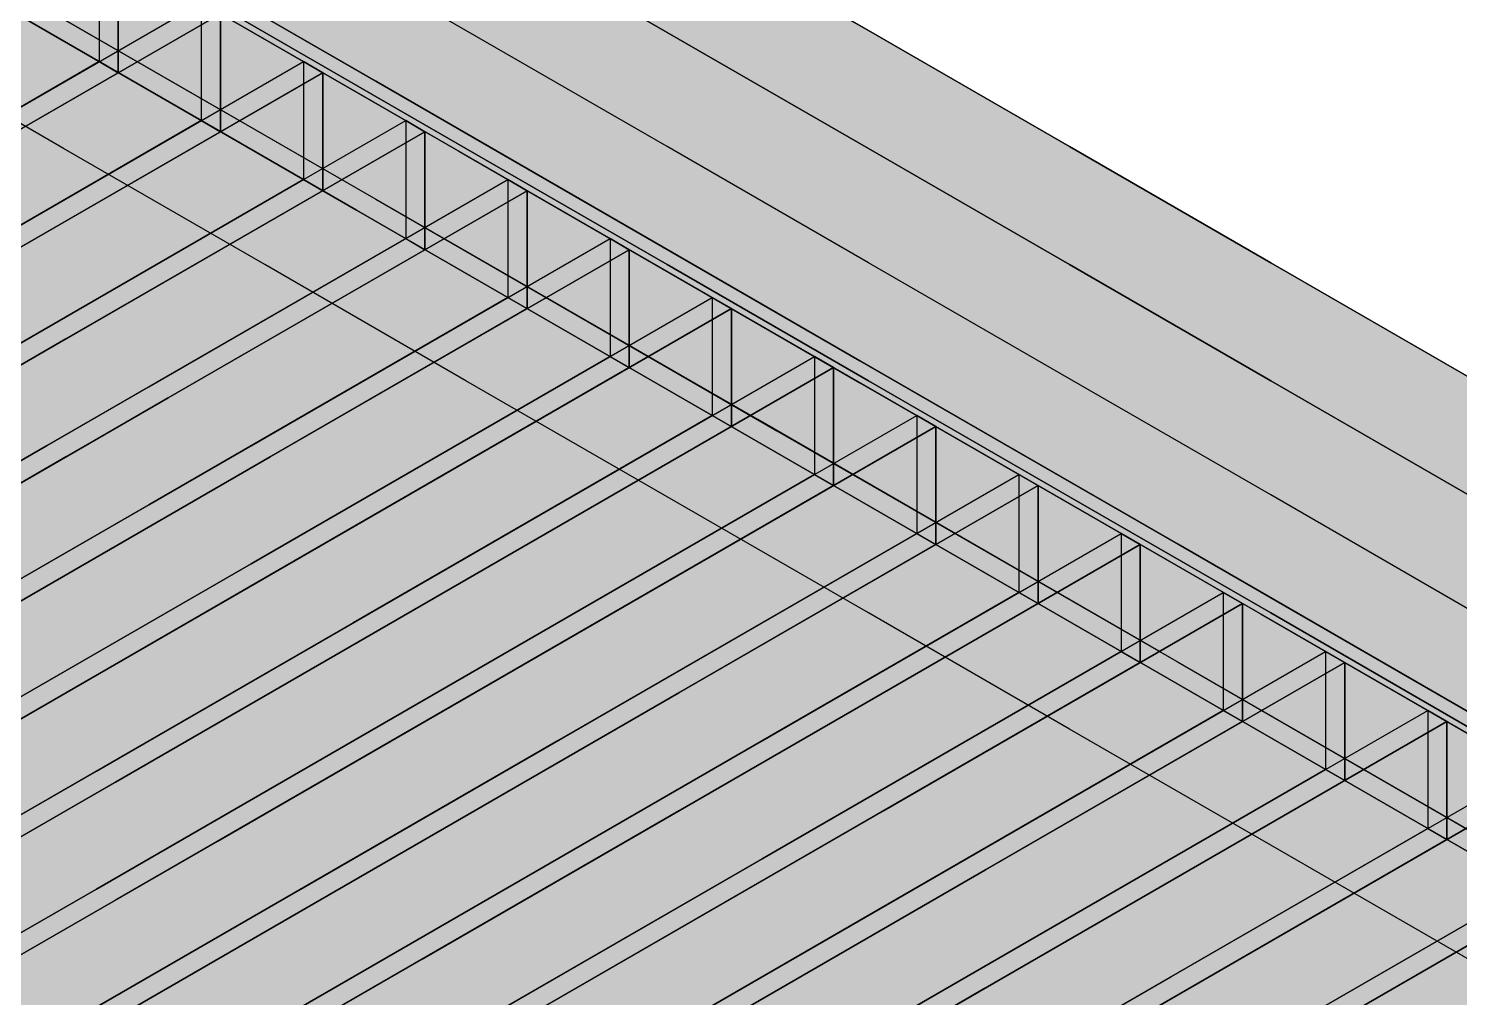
# Model space of a CAD drawing. Header units: metres. Extents: x 0 to 28.4, y 0 to 5.9.
# Drawn here: x 24.3358 to 24.6437, y 5.3868 to 5.5954 of the extents above; entities that cross this region are included whole.
import ezdxf

# ---------------------------------------------------------------- set-up
doc = ezdxf.new("R2010")
doc.units = ezdxf.units.M
doc.header["$LTSCALE"] = 0.25
doc.layers.add('ISO-ARISTAS', color=8, linetype='CONTINUOUS')
doc.layers.add('ISO-CONCRETO-SUP', color=254, linetype='CONTINUOUS', true_color=0xe8e8e8)

msp = doc.modelspace()

# ---------------------------------------------------------------- linework, layer by layer
at = {"layer": 'ISO-ARISTAS', "color": 250}
for p, q in [((24.41047, 5.58408), (24.32413, 5.63393)), ((24.32413, 5.63393), (24.41047, 5.58408)), ((24.40635, 5.5817), (24.32001, 5.63155)), ((24.40635, 5.5817), (24.32001, 5.63155)), ((24.42834, 5.57376), (24.342, 5.62361)), ((24.342, 5.62361), (24.42834, 5.57376)), ((24.342, 5.61885), (24.42834, 5.569)), ((24.342, 5.61885), (24.42834, 5.569)), ((24.3866, 5.5946), (24.3433, 5.6196)), ((24.3433, 5.6196), (24.3866, 5.5946)), ((24.4299, 5.595), (24.3866, 5.62)), ((24.4299, 5.595), (24.3866, 5.62)), ((24.47321, 5.5946), (24.4299, 5.6196)), ((24.4299, 5.6196), (24.47321, 5.5946)), ((24.4299, 5.6196), (24.47321, 5.5946)), ((24.4299, 5.6196), (24.47321, 5.5946)), ((24.51651, 5.595), (24.47321, 5.62)), ((24.47321, 5.62), (24.51651, 5.595)), ((24.40635, 5.56106), (24.32001, 5.61091)), ((24.40635, 5.56106), (24.32001, 5.61091)), ((24.35094, 5.61369), (24.35094, 5.58829)), ((24.35094, 5.61369), (24.35094, 5.58829)), ((24.35506, 5.58591), (24.35506, 5.61131)), ((24.35506, 5.61131), (24.35506, 5.58591)), ((24.32413, 5.60853), (24.41047, 5.55868)), ((24.32413, 5.60853), (24.41047, 5.55868)), ((24.40635, 5.5563), (24.32001, 5.60615)), ((24.40635, 5.5563), (24.32001, 5.60615)), ((24.32001, 5.60615), (24.40635, 5.5563)), ((24.32001, 5.60615), (24.40635, 5.5563)), ((24.29565, 5.55637), (24.37294, 5.60099)), ((24.29565, 5.55637), (24.37294, 5.60099)), ((24.29978, 5.55399), (24.37706, 5.59861)), ((24.37706, 5.59861), (24.29978, 5.55399)), ((24.37294, 5.60099), (24.37294, 5.57559)), ((24.37294, 5.60099), (24.37294, 5.57559)), ((24.37706, 5.57321), (24.37706, 5.59861)), ((24.37706, 5.59861), (24.37706, 5.57321)), ((24.3433, 5.5696), (24.3, 5.5946)), ((24.3433, 5.5696), (24.3, 5.5946)), ((24.4299, 5.5696), (24.3866, 5.5946)), ((24.3866, 5.5946), (24.4299, 5.5696)), ((24.47321, 5.57), (24.4299, 5.595)), ((24.47321, 5.57), (24.4299, 5.595)), ((24.51651, 5.5696), (24.47321, 5.5946)), ((24.47321, 5.5946), (24.51651, 5.5696)), ((24.47321, 5.5946), (24.51651, 5.5696)), ((24.47321, 5.5946), (24.51651, 5.5696)), ((24.55981, 5.57), (24.51651, 5.595)), ((24.51651, 5.595), (24.55981, 5.57)), ((24.27365, 5.54367), (24.35094, 5.58829)), ((24.35094, 5.58829), (24.27365, 5.54367)), ((24.31765, 5.54367), (24.39493, 5.58829)), ((24.31765, 5.54367), (24.39493, 5.58829)), ((24.35094, 5.58829), (24.35506, 5.58591)), ((24.35094, 5.58829), (24.35506, 5.58591)), ((24.39906, 5.58591), (24.39493, 5.58829)), ((24.39493, 5.58829), (24.39493, 5.56289)), ((24.39493, 5.58829), (24.39493, 5.56289)), ((24.39493, 5.58829), (24.39906, 5.58591)), ((24.35506, 5.58591), (24.27778, 5.54129)), ((24.35506, 5.58591), (24.27778, 5.54129)), ((24.32177, 5.54129), (24.39906, 5.58591)), ((24.39906, 5.58591), (24.32177, 5.54129)), ((24.39906, 5.56051), (24.39906, 5.58591)), ((24.39906, 5.58591), (24.39906, 5.56051)), ((24.49682, 5.53423), (24.41047, 5.58408)), ((24.41047, 5.58408), (24.49682, 5.53423)), ((24.49269, 5.53185), (24.40635, 5.5817)), ((24.49269, 5.53185), (24.40635, 5.5817)), ((24.29565, 5.53097), (24.37294, 5.57559)), ((24.37294, 5.57559), (24.29565, 5.53097)), ((24.33965, 5.53097), (24.41693, 5.57559)), ((24.33965, 5.53097), (24.41693, 5.57559)), ((24.37294, 5.57559), (24.37706, 5.57321)), ((24.37294, 5.57559), (24.37706, 5.57321)), ((24.42105, 5.57321), (24.41693, 5.57559)), ((24.41693, 5.57559), (24.41693, 5.55019)), ((24.41693, 5.57559), (24.41693, 5.55019)), ((24.41693, 5.57559), (24.42105, 5.57321)), ((24.37706, 5.57321), (24.29978, 5.52859)), ((24.37706, 5.57321), (24.29978, 5.52859)), ((24.34377, 5.52859), (24.42105, 5.57321)), ((24.42105, 5.57321), (24.34377, 5.52859)), ((24.42105, 5.54781), (24.42105, 5.57321)), ((24.42105, 5.57321), (24.42105, 5.54781)), ((24.51469, 5.52391), (24.42834, 5.57376)), ((24.42834, 5.57376), (24.51469, 5.52391)), ((24.3866, 5.5446), (24.3433, 5.5696)), ((24.3866, 5.5446), (24.3433, 5.5696)), ((24.42834, 5.569), (24.51469, 5.51915)), ((24.42834, 5.569), (24.51469, 5.51915)), ((24.47321, 5.5446), (24.4299, 5.5696)), ((24.4299, 5.5696), (24.47321, 5.5446)), ((24.51651, 5.545), (24.47321, 5.57)), ((24.51651, 5.545), (24.47321, 5.57)), ((24.55981, 5.5446), (24.51651, 5.5696)), ((24.51651, 5.5696), (24.55981, 5.5446)), ((24.51651, 5.5696), (24.55981, 5.5446)), ((24.51651, 5.5696), (24.55981, 5.5446)), ((24.60311, 5.545), (24.55981, 5.57)), ((24.55981, 5.57), (24.60311, 5.545)), ((24.31765, 5.51827), (24.39493, 5.56289)), ((24.39493, 5.56289), (24.31765, 5.51827)), ((24.36164, 5.51827), (24.43893, 5.56289)), ((24.36164, 5.51827), (24.43893, 5.56289)), ((24.39493, 5.56289), (24.39906, 5.56051)), ((24.39493, 5.56289), (24.39906, 5.56051)), ((24.44305, 5.56051), (24.43893, 5.56289)), ((24.43893, 5.56289), (24.43893, 5.53749)), ((24.43893, 5.56289), (24.43893, 5.53749)), ((24.43893, 5.56289), (24.44305, 5.56051)), ((24.39906, 5.56051), (24.32177, 5.51589)), ((24.39906, 5.56051), (24.32177, 5.51589)), ((24.36577, 5.51589), (24.44305, 5.56051)), ((24.44305, 5.56051), (24.36577, 5.51589)), ((24.49269, 5.51121), (24.40635, 5.56106)), ((24.49269, 5.51121), (24.40635, 5.56106)), ((24.41047, 5.55868), (24.49682, 5.50883)), ((24.41047, 5.55868), (24.49682, 5.50883)), ((24.44305, 5.53511), (24.44305, 5.56051)), ((24.44305, 5.56051), (24.44305, 5.53511)), ((24.49269, 5.50645), (24.40635, 5.5563)), ((24.49269, 5.50645), (24.40635, 5.5563)), ((24.40635, 5.5563), (24.49269, 5.50645)), ((24.40635, 5.5563), (24.49269, 5.50645)), ((24.33965, 5.50557), (24.41693, 5.55019)), ((24.41693, 5.55019), (24.33965, 5.50557)), ((24.38364, 5.50557), (24.46092, 5.55019)), ((24.38364, 5.50557), (24.46092, 5.55019)), ((24.41693, 5.55019), (24.42105, 5.54781)), ((24.41693, 5.55019), (24.42105, 5.54781)), ((24.46505, 5.54781), (24.46092, 5.55019)), ((24.46092, 5.55019), (24.46092, 5.52479)), ((24.46092, 5.55019), (24.46092, 5.52479)), ((24.46092, 5.55019), (24.46505, 5.54781)), ((24.42105, 5.54781), (24.34377, 5.50319)), ((24.42105, 5.54781), (24.34377, 5.50319)), ((24.38776, 5.50319), (24.46505, 5.54781)), ((24.46505, 5.54781), (24.38776, 5.50319)), ((24.46505, 5.52241), (24.46505, 5.54781)), ((24.46505, 5.54781), (24.46505, 5.52241)), ((24.4299, 5.5196), (24.3866, 5.5446)), ((24.4299, 5.5196), (24.3866, 5.5446)), ((24.51651, 5.5196), (24.47321, 5.5446)), ((24.47321, 5.5446), (24.51651, 5.5196)), ((24.55981, 5.52), (24.51651, 5.545)), ((24.55981, 5.52), (24.51651, 5.545)), ((24.60311, 5.5196), (24.55981, 5.5446)), ((24.55981, 5.5446), (24.60311, 5.5196)), ((24.55981, 5.5446), (24.60311, 5.5196)), ((24.55981, 5.5446), (24.60311, 5.5196)), ((24.64641, 5.52), (24.60311, 5.545)), ((24.60311, 5.545), (24.64641, 5.52)), ((24.36164, 5.49287), (24.43893, 5.53749)), ((24.43893, 5.53749), (24.36164, 5.49287)), ((24.40564, 5.49287), (24.48292, 5.53749)), ((24.40564, 5.49287), (24.48292, 5.53749)), ((24.43893, 5.53749), (24.44305, 5.53511)), ((24.43893, 5.53749), (24.44305, 5.53511)), ((24.48705, 5.53511), (24.48292, 5.53749)), ((24.48292, 5.53749), (24.48292, 5.51209)), ((24.48292, 5.53749), (24.48292, 5.51209)), ((24.48292, 5.53749), (24.48705, 5.53511)), ((24.44305, 5.53511), (24.36577, 5.49049)), ((24.44305, 5.53511), (24.36577, 5.49049)), ((24.40976, 5.49049), (24.48705, 5.53511)), ((24.48705, 5.53511), (24.40976, 5.49049)), ((24.48705, 5.50971), (24.48705, 5.53511)), ((24.48705, 5.53511), (24.48705, 5.50971)), ((24.58316, 5.48438), (24.49682, 5.53423)), ((24.49682, 5.53423), (24.58316, 5.48438)), ((24.26236, 5.48635), (24.33965, 5.53097)), ((24.26236, 5.48635), (24.33965, 5.53097)), ((24.57903, 5.482), (24.49269, 5.53185)), ((24.57903, 5.482), (24.49269, 5.53185)), ((24.26649, 5.48397), (24.34377, 5.52859)), ((24.34377, 5.52859), (24.26649, 5.48397)), ((24.38364, 5.48017), (24.46092, 5.52479)), ((24.46092, 5.52479), (24.38364, 5.48017)), ((24.42763, 5.48017), (24.50492, 5.52479)), ((24.42763, 5.48017), (24.50492, 5.52479)), ((24.46092, 5.52479), (24.46505, 5.52241)), ((24.46092, 5.52479), (24.46505, 5.52241)), ((24.50904, 5.52241), (24.50492, 5.52479)), ((24.50492, 5.52479), (24.50492, 5.49939)), ((24.50492, 5.52479), (24.50492, 5.49939)), ((24.50492, 5.52479), (24.50904, 5.52241)), ((24.46505, 5.52241), (24.38776, 5.47779)), ((24.46505, 5.52241), (24.38776, 5.47779)), ((24.43176, 5.47779), (24.50904, 5.52241)), ((24.50904, 5.52241), (24.43176, 5.47779)), ((24.50904, 5.49701), (24.50904, 5.52241)), ((24.50904, 5.52241), (24.50904, 5.49701)), ((24.60103, 5.47406), (24.51469, 5.52391)), ((24.51469, 5.52391), (24.60103, 5.47406)), ((24.47321, 5.4946), (24.4299, 5.5196)), ((24.47321, 5.4946), (24.4299, 5.5196)), ((24.51469, 5.51915), (24.60103, 5.4693)), ((24.51469, 5.51915), (24.60103, 5.4693)), ((24.55981, 5.4946), (24.51651, 5.5196)), ((24.51651, 5.5196), (24.55981, 5.4946)), ((24.60311, 5.495), (24.55981, 5.52)), ((24.60311, 5.495), (24.55981, 5.52)), ((24.64641, 5.4946), (24.60311, 5.5196)), ((24.60311, 5.5196), (24.64641, 5.4946)), ((24.60311, 5.5196), (24.64641, 5.4946)), ((24.60311, 5.5196), (24.64641, 5.4946)), ((24.28436, 5.47365), (24.36164, 5.51827)), ((24.28436, 5.47365), (24.36164, 5.51827)), ((24.28848, 5.47127), (24.36577, 5.51589)), ((24.36577, 5.51589), (24.28848, 5.47127)), ((24.40564, 5.46747), (24.48292, 5.51209)), ((24.48292, 5.51209), (24.40564, 5.46747)), ((24.48705, 5.50971), (24.40976, 5.46509)), ((24.48705, 5.50971), (24.40976, 5.46509)), ((24.44963, 5.46747), (24.52691, 5.51209)), ((24.44963, 5.46747), (24.52691, 5.51209)), ((24.45376, 5.46509), (24.53104, 5.50971)), ((24.53104, 5.50971), (24.45376, 5.46509)), ((24.48292, 5.51209), (24.48705, 5.50971)), ((24.48292, 5.51209), (24.48705, 5.50971)), ((24.57903, 5.46136), (24.49269, 5.51121)), ((24.57903, 5.46136), (24.49269, 5.51121)), ((24.53104, 5.50971), (24.52691, 5.51209)), ((24.52691, 5.51209), (24.52691, 5.48669)), ((24.52691, 5.51209), (24.52691, 5.48669)), ((24.52691, 5.51209), (24.53104, 5.50971)), ((24.53104, 5.48431), (24.53104, 5.50971)), ((24.53104, 5.50971), (24.53104, 5.48431)), ((24.57903, 5.4566), (24.49269, 5.50645)), ((24.57903, 5.4566), (24.49269, 5.50645)), ((24.49269, 5.50645), (24.57903, 5.4566)), ((24.49269, 5.50645), (24.57903, 5.4566)), ((24.49682, 5.50883), (24.58316, 5.45898)), ((24.49682, 5.50883), (24.58316, 5.45898)), ((24.26236, 5.46095), (24.33965, 5.50557)), ((24.33965, 5.50557), (24.26236, 5.46095)), ((24.34377, 5.50319), (24.26649, 5.45857)), ((24.34377, 5.50319), (24.26649, 5.45857)), ((24.30636, 5.46095), (24.38364, 5.50557)), ((24.30636, 5.46095), (24.38364, 5.50557)), ((24.31048, 5.45857), (24.38776, 5.50319)), ((24.38776, 5.50319), (24.31048, 5.45857)), ((24.42763, 5.45477), (24.50492, 5.49939)), ((24.50492, 5.49939), (24.42763, 5.45477)), ((24.50904, 5.49701), (24.43176, 5.45239)), ((24.50904, 5.49701), (24.43176, 5.45239)), ((24.47163, 5.45477), (24.54891, 5.49939)), ((24.47163, 5.45477), (24.54891, 5.49939)), ((24.47575, 5.45239), (24.55304, 5.49701)), ((24.55304, 5.49701), (24.47575, 5.45239)), ((24.50492, 5.49939), (24.50904, 5.49701)), ((24.50492, 5.49939), (24.50904, 5.49701)), ((24.55304, 5.49701), (24.54891, 5.49939)), ((24.54891, 5.49939), (24.54891, 5.47399)), ((24.54891, 5.49939), (24.54891, 5.47399)), ((24.54891, 5.49939), (24.55304, 5.49701)), ((24.55304, 5.47161), (24.55304, 5.49701)), ((24.55304, 5.49701), (24.55304, 5.47161)), ((24.51651, 5.4696), (24.47321, 5.4946)), ((24.51651, 5.4696), (24.47321, 5.4946)), ((24.60311, 5.4696), (24.55981, 5.4946)), ((24.55981, 5.4946), (24.60311, 5.4696)), ((24.64641, 5.47), (24.60311, 5.495)), ((24.64641, 5.47), (24.60311, 5.495)), ((24.28436, 5.44825), (24.36164, 5.49287)), ((24.36164, 5.49287), (24.28436, 5.44825)), ((24.32835, 5.44825), (24.40564, 5.49287)), ((24.32835, 5.44825), (24.40564, 5.49287)), ((24.36577, 5.49049), (24.28848, 5.44587)), ((24.36577, 5.49049), (24.28848, 5.44587)), ((24.33248, 5.44587), (24.40976, 5.49049)), ((24.40976, 5.49049), (24.33248, 5.44587)), ((24.44963, 5.44207), (24.52691, 5.48669)), ((24.52691, 5.48669), (24.44963, 5.44207)), ((24.49362, 5.44207), (24.57091, 5.48669)), ((24.49362, 5.44207), (24.57091, 5.48669)), ((24.52691, 5.48669), (24.53104, 5.48431)), ((24.52691, 5.48669), (24.53104, 5.48431)), ((24.57503, 5.48431), (24.57091, 5.48669)), ((24.57091, 5.48669), (24.57091, 5.46129)), ((24.57091, 5.48669), (24.57091, 5.46129)), ((24.57091, 5.48669), (24.57503, 5.48431)), ((24.53104, 5.48431), (24.45376, 5.43969)), ((24.53104, 5.48431), (24.45376, 5.43969)), ((24.49775, 5.43969), (24.57503, 5.48431)), ((24.57503, 5.48431), (24.49775, 5.43969)), ((24.57503, 5.45891), (24.57503, 5.48431)), ((24.57503, 5.48431), (24.57503, 5.45891)), ((24.66538, 5.43215), (24.57903, 5.482)), ((24.66538, 5.43215), (24.57903, 5.482)), ((24.6695, 5.43453), (24.58316, 5.48438)), ((24.58316, 5.48438), (24.6695, 5.43453)), ((24.30636, 5.43555), (24.38364, 5.48017)), ((24.38364, 5.48017), (24.30636, 5.43555)), ((24.35035, 5.43555), (24.42763, 5.48017)), ((24.35035, 5.43555), (24.42763, 5.48017)), ((24.38776, 5.47779), (24.31048, 5.43317)), ((24.38776, 5.47779), (24.31048, 5.43317)), ((24.35447, 5.43317), (24.43176, 5.47779)), ((24.43176, 5.47779), (24.35447, 5.43317)), ((24.47163, 5.42937), (24.54891, 5.47399)), ((24.54891, 5.47399), (24.47163, 5.42937)), ((24.51562, 5.42937), (24.59291, 5.47399)), ((24.51562, 5.42937), (24.59291, 5.47399)), ((24.54891, 5.47399), (24.55304, 5.47161)), ((24.54891, 5.47399), (24.55304, 5.47161)), ((24.59703, 5.47161), (24.59291, 5.47399)), ((24.59291, 5.47399), (24.59291, 5.44859)), ((24.59291, 5.47399), (24.59291, 5.44859)), ((24.59291, 5.47399), (24.59703, 5.47161)), ((24.68737, 5.42421), (24.60103, 5.47406)), ((24.60103, 5.47406), (24.68737, 5.42421)), ((24.55304, 5.47161), (24.47575, 5.42699)), ((24.55304, 5.47161), (24.47575, 5.42699)), ((24.55981, 5.4446), (24.51651, 5.4696)), ((24.55981, 5.4446), (24.51651, 5.4696)), ((24.51975, 5.42699), (24.59703, 5.47161)), ((24.59703, 5.47161), (24.51975, 5.42699)), ((24.59703, 5.44621), (24.59703, 5.47161)), ((24.59703, 5.47161), (24.59703, 5.44621)), ((24.60103, 5.4693), (24.68737, 5.41945)), ((24.60103, 5.4693), (24.68737, 5.41945)), ((24.64641, 5.4446), (24.60311, 5.4696)), ((24.60311, 5.4696), (24.64641, 5.4446)), ((24.32835, 5.42285), (24.40564, 5.46747)), ((24.40564, 5.46747), (24.32835, 5.42285)), ((24.37235, 5.42285), (24.44963, 5.46747)), ((24.37235, 5.42285), (24.44963, 5.46747)), ((24.40976, 5.46509), (24.33248, 5.42047)), ((24.40976, 5.46509), (24.33248, 5.42047)), ((24.37647, 5.42047), (24.45376, 5.46509)), ((24.45376, 5.46509), (24.37647, 5.42047)), ((24.49362, 5.41667), (24.57091, 5.46129)), ((24.57091, 5.46129), (24.49362, 5.41667)), ((24.53762, 5.41667), (24.6149, 5.46129)), ((24.53762, 5.41667), (24.6149, 5.46129)), ((24.57091, 5.46129), (24.57503, 5.45891)), ((24.57091, 5.46129), (24.57503, 5.45891)), ((24.66538, 5.41151), (24.57903, 5.46136)), ((24.66538, 5.41151), (24.57903, 5.46136)), ((24.61903, 5.45891), (24.6149, 5.46129)), ((24.6149, 5.46129), (24.6149, 5.43589)), ((24.6149, 5.46129), (24.6149, 5.43589)), ((24.6149, 5.46129), (24.61903, 5.45891)), ((24.57503, 5.45891), (24.49775, 5.41429)), ((24.57503, 5.45891), (24.49775, 5.41429)), ((24.54174, 5.41429), (24.61903, 5.45891)), ((24.61903, 5.45891), (24.54174, 5.41429)), ((24.58316, 5.45898), (24.6695, 5.40913)), ((24.58316, 5.45898), (24.6695, 5.40913)), ((24.61903, 5.43351), (24.61903, 5.45891)), ((24.61903, 5.45891), (24.61903, 5.43351)), ((24.35035, 5.41015), (24.42763, 5.45477)), ((24.42763, 5.45477), (24.35035, 5.41015)), ((24.39434, 5.41015), (24.47163, 5.45477)), ((24.39434, 5.41015), (24.47163, 5.45477)), ((24.66538, 5.40675), (24.57903, 5.4566)), ((24.66538, 5.40675), (24.57903, 5.4566)), ((24.57903, 5.4566), (24.66538, 5.40675)), ((24.57903, 5.4566), (24.66538, 5.40675)), ((24.43176, 5.45239), (24.35447, 5.40777)), ((24.43176, 5.45239), (24.35447, 5.40777)), ((24.39847, 5.40777), (24.47575, 5.45239)), ((24.47575, 5.45239), (24.39847, 5.40777)), ((24.51562, 5.40397), (24.59291, 5.44859)), ((24.59291, 5.44859), (24.51562, 5.40397)), ((24.55962, 5.40397), (24.6369, 5.44859)), ((24.55962, 5.40397), (24.6369, 5.44859)), ((24.59291, 5.44859), (24.59703, 5.44621)), ((24.59291, 5.44859), (24.59703, 5.44621)), ((24.64102, 5.44621), (24.6369, 5.44859)), ((24.6369, 5.44859), (24.6369, 5.42319)), ((24.6369, 5.44859), (24.6369, 5.42319)), ((24.6369, 5.44859), (24.64102, 5.44621)), ((24.59703, 5.44621), (24.51975, 5.40159)), ((24.59703, 5.44621), (24.51975, 5.40159)), ((24.60311, 5.4196), (24.55981, 5.4446)), ((24.60311, 5.4196), (24.55981, 5.4446)), ((24.56374, 5.40159), (24.64102, 5.44621)), ((24.64102, 5.44621), (24.56374, 5.40159)), ((24.64102, 5.42081), (24.64102, 5.44621)), ((24.64102, 5.44621), (24.64102, 5.42081)), ((24.37235, 5.39745), (24.44963, 5.44207)), ((24.44963, 5.44207), (24.37235, 5.39745)), ((24.41634, 5.39745), (24.49362, 5.44207)), ((24.41634, 5.39745), (24.49362, 5.44207)), ((24.45376, 5.43969), (24.37647, 5.39507)), ((24.45376, 5.43969), (24.37647, 5.39507)), ((24.42047, 5.39507), (24.49775, 5.43969)), ((24.49775, 5.43969), (24.42047, 5.39507)), ((24.27307, 5.39093), (24.35035, 5.43555)), ((24.27307, 5.39093), (24.35035, 5.43555)), ((24.53762, 5.39127), (24.6149, 5.43589)), ((24.6149, 5.43589), (24.53762, 5.39127)), ((24.58161, 5.39127), (24.6589, 5.43589)), ((24.58161, 5.39127), (24.6589, 5.43589)), ((24.6149, 5.43589), (24.61903, 5.43351)), ((24.6149, 5.43589), (24.61903, 5.43351)), ((24.27719, 5.38855), (24.35447, 5.43317)), ((24.35447, 5.43317), (24.27719, 5.38855)), ((24.61903, 5.43351), (24.54174, 5.38889)), ((24.61903, 5.43351), (24.54174, 5.38889)), ((24.58574, 5.38889), (24.66302, 5.43351)), ((24.66302, 5.43351), (24.58574, 5.38889)), ((24.39434, 5.38475), (24.47163, 5.42937)), ((24.47163, 5.42937), (24.39434, 5.38475)), ((24.43834, 5.38475), (24.51562, 5.42937)), ((24.43834, 5.38475), (24.51562, 5.42937)), ((24.47575, 5.42699), (24.39847, 5.38237)), ((24.47575, 5.42699), (24.39847, 5.38237)), ((24.44246, 5.38237), (24.51975, 5.42699)), ((24.51975, 5.42699), (24.44246, 5.38237)), ((24.55962, 5.37857), (24.6369, 5.42319)), ((24.6369, 5.42319), (24.55962, 5.37857)), ((24.60361, 5.37857), (24.68089, 5.42319)), ((24.60361, 5.37857), (24.68089, 5.42319)), ((24.6369, 5.42319), (24.64102, 5.42081)), ((24.6369, 5.42319), (24.64102, 5.42081)), ((24.29506, 5.37823), (24.37235, 5.42285)), ((24.29506, 5.37823), (24.37235, 5.42285)), ((24.29919, 5.37585), (24.37647, 5.42047)), ((24.37647, 5.42047), (24.29919, 5.37585)), ((24.64102, 5.42081), (24.56374, 5.37619)), ((24.64102, 5.42081), (24.56374, 5.37619)), ((24.60773, 5.37619), (24.68502, 5.42081)), ((24.68502, 5.42081), (24.60773, 5.37619)), ((24.64641, 5.3946), (24.60311, 5.4196)), ((24.64641, 5.3946), (24.60311, 5.4196)), ((24.41634, 5.37205), (24.49362, 5.41667)), ((24.49362, 5.41667), (24.41634, 5.37205)), ((24.49775, 5.41429), (24.42047, 5.36967)), ((24.49775, 5.41429), (24.42047, 5.36967)), ((24.46033, 5.37205), (24.53762, 5.41667)), ((24.46033, 5.37205), (24.53762, 5.41667)), ((24.46446, 5.36967), (24.54174, 5.41429)), ((24.54174, 5.41429), (24.46446, 5.36967)), ((24.27307, 5.36553), (24.35035, 5.41015)), ((24.35035, 5.41015), (24.27307, 5.36553)), ((24.35447, 5.40777), (24.27719, 5.36315)), ((24.35447, 5.40777), (24.27719, 5.36315)), ((24.31706, 5.36553), (24.39434, 5.41015)), ((24.31706, 5.36553), (24.39434, 5.41015)), ((24.32118, 5.36315), (24.39847, 5.40777)), ((24.39847, 5.40777), (24.32118, 5.36315)), ((24.58161, 5.36587), (24.6589, 5.41049)), ((24.6589, 5.41049), (24.58161, 5.36587)), ((24.66302, 5.40811), (24.58574, 5.36349)), ((24.66302, 5.40811), (24.58574, 5.36349)), ((24.43834, 5.35935), (24.51562, 5.40397)), ((24.51562, 5.40397), (24.43834, 5.35935)), ((24.51975, 5.40159), (24.44246, 5.35697)), ((24.51975, 5.40159), (24.44246, 5.35697)), ((24.48233, 5.35935), (24.55962, 5.40397)), ((24.48233, 5.35935), (24.55962, 5.40397)), ((24.48646, 5.35697), (24.56374, 5.40159)), ((24.56374, 5.40159), (24.48646, 5.35697)), ((24.29506, 5.35283), (24.37235, 5.39745)), ((24.37235, 5.39745), (24.29506, 5.35283)), ((24.33906, 5.35283), (24.41634, 5.39745)), ((24.33906, 5.35283), (24.41634, 5.39745)), ((24.37647, 5.39507), (24.29919, 5.35045)), ((24.37647, 5.39507), (24.29919, 5.35045)), ((24.34318, 5.35045), (24.42047, 5.39507)), ((24.42047, 5.39507), (24.34318, 5.35045)), ((24.46033, 5.34665), (24.53762, 5.39127)), ((24.53762, 5.39127), (24.46033, 5.34665)), ((24.50433, 5.34665), (24.58161, 5.39127)), ((24.50433, 5.34665), (24.58161, 5.39127)), ((24.54174, 5.38889), (24.46446, 5.34427)), ((24.54174, 5.38889), (24.46446, 5.34427)), ((24.50845, 5.34427), (24.58574, 5.38889)), ((24.58574, 5.38889), (24.50845, 5.34427))]:
    msp.add_line(p, q, dxfattribs=at)
at = {"layer": 'ISO-CONCRETO-SUP', "true_color": 0xa6a6a2}
for points in [[(24.3, 5.59968), (24.3433, 5.57468), (24.3, 5.64714), (24.3433, 5.62214)], [(24.3433, 5.6196), (24.3866, 5.5946), (24.3433, 5.645), (24.3866, 5.62)], [(24.4299, 5.6196), (24.47321, 5.5946), (24.4299, 5.645), (24.47321, 5.62)], [(24.3866, 5.59714), (24.4299, 5.57214), (24.3866, 5.6446), (24.4299, 5.6196)], [(24.3433, 5.57468), (24.3866, 5.54968), (24.3433, 5.62214), (24.3866, 5.59714)], [(24.3866, 5.5946), (24.4299, 5.5696), (24.3866, 5.62), (24.4299, 5.595)], [(24.4299, 5.57214), (24.47321, 5.54714), (24.4299, 5.6196), (24.47321, 5.5946)], [(24.47321, 5.5946), (24.51651, 5.5696), (24.47321, 5.62), (24.51651, 5.595)], [(24.3, 5.55222), (24.3433, 5.52722), (24.3, 5.59968), (24.3433, 5.57468)], [(24.3866, 5.54968), (24.4299, 5.52468), (24.3866, 5.59714), (24.4299, 5.57214)], [(24.3, 5.54714), (24.3433, 5.52214), (24.3, 5.5946), (24.3433, 5.5696)], [(24.4299, 5.5696), (24.47321, 5.5446), (24.4299, 5.595), (24.47321, 5.57)], [(24.47321, 5.54714), (24.51651, 5.52214), (24.47321, 5.5946), (24.51651, 5.5696)], [(24.51651, 5.5696), (24.55981, 5.5446), (24.51651, 5.595), (24.55981, 5.57)], [(24.3433, 5.52722), (24.3866, 5.50222), (24.3433, 5.57468), (24.3866, 5.54968)], [(24.4299, 5.52468), (24.47321, 5.49968), (24.4299, 5.57214), (24.47321, 5.54714)], [(24.3433, 5.52214), (24.3866, 5.49714), (24.3433, 5.5696), (24.3866, 5.5446)], [(24.47321, 5.5446), (24.51651, 5.5196), (24.47321, 5.57), (24.51651, 5.545)], [(24.51651, 5.52214), (24.55981, 5.49714), (24.51651, 5.5696), (24.55981, 5.5446)], [(24.55981, 5.5446), (24.60311, 5.5196), (24.55981, 5.57), (24.60311, 5.545)], [(24.3, 5.50476), (24.3433, 5.47976), (24.3, 5.55222), (24.3433, 5.52722)], [(24.3866, 5.50222), (24.4299, 5.47722), (24.3866, 5.54968), (24.4299, 5.52468)], [(24.3, 5.49968), (24.3433, 5.47468), (24.3, 5.54714), (24.3433, 5.52214)], [(24.47321, 5.49968), (24.51651, 5.47468), (24.47321, 5.54714), (24.51651, 5.52214)], [(24.3866, 5.49714), (24.4299, 5.47214), (24.3866, 5.5446), (24.4299, 5.5196)], [(24.51651, 5.5196), (24.55981, 5.4946), (24.51651, 5.545), (24.55981, 5.52)], [(24.55981, 5.49714), (24.60311, 5.47214), (24.55981, 5.5446), (24.60311, 5.5196)], [(24.60311, 5.5196), (24.64641, 5.4946), (24.60311, 5.545), (24.64641, 5.52)], [(24.3433, 5.47976), (24.3866, 5.45476), (24.3433, 5.52722), (24.3866, 5.50222)], [(24.4299, 5.47722), (24.47321, 5.45222), (24.4299, 5.52468), (24.47321, 5.49968)], [(24.3433, 5.47468), (24.3866, 5.44968), (24.3433, 5.52214), (24.3866, 5.49714)], [(24.51651, 5.47468), (24.55981, 5.44968), (24.51651, 5.52214), (24.55981, 5.49714)], [(24.4299, 5.47214), (24.47321, 5.44714), (24.4299, 5.5196), (24.47321, 5.4946)], [(24.55981, 5.4946), (24.60311, 5.4696), (24.55981, 5.52), (24.60311, 5.495)], [(24.60311, 5.47214), (24.64641, 5.44714), (24.60311, 5.5196), (24.64641, 5.4946)], [(24.3, 5.4573), (24.3433, 5.4323), (24.3, 5.50476), (24.3433, 5.47976)], [(24.3866, 5.45476), (24.4299, 5.42976), (24.3866, 5.50222), (24.4299, 5.47722)], [(24.3, 5.45222), (24.3433, 5.42722), (24.3, 5.49968), (24.3433, 5.47468)], [(24.3866, 5.44968), (24.4299, 5.42468), (24.3866, 5.49714), (24.4299, 5.47214)], [(24.47321, 5.45222), (24.51651, 5.42722), (24.47321, 5.49968), (24.51651, 5.47468)], [(24.55981, 5.44968), (24.60311, 5.42468), (24.55981, 5.49714), (24.60311, 5.47214)], [(24.47321, 5.44714), (24.51651, 5.42214), (24.47321, 5.4946), (24.51651, 5.4696)], [(24.60311, 5.4696), (24.64641, 5.4446), (24.60311, 5.495), (24.64641, 5.47)], [(24.3433, 5.4323), (24.3866, 5.4073), (24.3433, 5.47976), (24.3866, 5.45476)], [(24.4299, 5.42976), (24.47321, 5.40476), (24.4299, 5.47722), (24.47321, 5.45222)], [(24.3433, 5.42722), (24.3866, 5.40222), (24.3433, 5.47468), (24.3866, 5.44968)], [(24.51651, 5.42722), (24.55981, 5.40222), (24.51651, 5.47468), (24.55981, 5.44968)], [(24.4299, 5.42468), (24.47321, 5.39968), (24.4299, 5.47214), (24.47321, 5.44714)], [(24.51651, 5.42214), (24.55981, 5.39714), (24.51651, 5.4696), (24.55981, 5.4446)], [(24.60311, 5.42468), (24.64641, 5.39968), (24.60311, 5.47214), (24.64641, 5.44714)], [(24.3, 5.40984), (24.3433, 5.38484), (24.3, 5.4573), (24.3433, 5.4323)], [(24.3866, 5.4073), (24.4299, 5.3823), (24.3866, 5.45476), (24.4299, 5.42976)], [(24.3, 5.40476), (24.3433, 5.37976), (24.3, 5.45222), (24.3433, 5.42722)], [(24.47321, 5.40476), (24.51651, 5.37976), (24.47321, 5.45222), (24.51651, 5.42722)], [(24.3866, 5.40222), (24.4299, 5.37722), (24.3866, 5.44968), (24.4299, 5.42468)], [(24.55981, 5.40222), (24.60311, 5.37722), (24.55981, 5.44968), (24.60311, 5.42468)], [(24.47321, 5.39968), (24.51651, 5.37468), (24.47321, 5.44714), (24.51651, 5.42214)], [(24.55981, 5.39714), (24.60311, 5.37214), (24.55981, 5.4446), (24.60311, 5.4196)], [(24.3433, 5.38484), (24.3866, 5.35984), (24.3433, 5.4323), (24.3866, 5.4073)], [(24.4299, 5.3823), (24.47321, 5.3573), (24.4299, 5.42976), (24.47321, 5.40476)], [(24.3433, 5.37976), (24.3866, 5.35476), (24.3433, 5.42722), (24.3866, 5.40222)], [(24.51651, 5.37976), (24.55981, 5.35476), (24.51651, 5.42722), (24.55981, 5.40222)], [(24.4299, 5.37722), (24.47321, 5.35222), (24.4299, 5.42468), (24.47321, 5.39968)], [(24.60311, 5.37722), (24.64641, 5.35222), (24.60311, 5.42468), (24.64641, 5.39968)], [(24.51651, 5.37468), (24.55981, 5.34968), (24.51651, 5.42214), (24.55981, 5.39714)], [(24.60311, 5.37214), (24.64641, 5.34714), (24.60311, 5.4196), (24.64641, 5.3946)], [(24.3, 5.36238), (24.3433, 5.33738), (24.3, 5.40984), (24.3433, 5.38484)], [(24.3, 5.3573), (24.3433, 5.3323), (24.3, 5.40476), (24.3433, 5.37976)], [(24.3866, 5.35984), (24.4299, 5.33484), (24.3866, 5.4073), (24.4299, 5.3823)], [(24.47321, 5.3573), (24.51651, 5.3323), (24.47321, 5.40476), (24.51651, 5.37976)], [(24.3866, 5.35476), (24.4299, 5.32976), (24.3866, 5.40222), (24.4299, 5.37722)], [(24.55981, 5.35476), (24.60311, 5.32976), (24.55981, 5.40222), (24.60311, 5.37722)], [(24.47321, 5.35222), (24.51651, 5.32722), (24.47321, 5.39968), (24.51651, 5.37468)], [(24.55981, 5.34968), (24.60311, 5.32468), (24.55981, 5.39714), (24.60311, 5.37214)]]:
    msp.add_solid(points, dxfattribs=at)
at = {"layer": 'ISO-CONCRETO-SUP', "true_color": 0xb8b8b3}
for points in [[(24.4299, 5.645), (24.47321, 5.62), (24.3866, 5.62), (24.4299, 5.595)], [(24.3, 5.6446), (24.3433, 5.6196), (24.2567, 5.6196), (24.3, 5.5946)], [(24.3866, 5.6446), (24.4299, 5.6196), (24.3433, 5.6196), (24.3866, 5.5946)], [(24.3866, 5.6446), (24.4299, 5.6196), (24.3433, 5.6196), (24.3866, 5.5946)], [(24.3433, 5.6196), (24.3866, 5.5946), (24.3, 5.5946), (24.3433, 5.5696)], [(24.4299, 5.6196), (24.47321, 5.5946), (24.3866, 5.5946), (24.4299, 5.5696)], [(24.4299, 5.6196), (24.47321, 5.5946), (24.3866, 5.5946), (24.4299, 5.5696)], [(24.47321, 5.62), (24.51651, 5.595), (24.4299, 5.595), (24.47321, 5.57)], [(24.3866, 5.5946), (24.4299, 5.5696), (24.3433, 5.5696), (24.3866, 5.5446)], [(24.47321, 5.5946), (24.51651, 5.5696), (24.4299, 5.5696), (24.47321, 5.5446)], [(24.47321, 5.5946), (24.51651, 5.5696), (24.4299, 5.5696), (24.47321, 5.5446)], [(24.51651, 5.595), (24.55981, 5.57), (24.47321, 5.57), (24.51651, 5.545)], [(24.4299, 5.5696), (24.47321, 5.5446), (24.3866, 5.5446), (24.4299, 5.5196)], [(24.51651, 5.5696), (24.55981, 5.5446), (24.47321, 5.5446), (24.51651, 5.5196)], [(24.51651, 5.5696), (24.55981, 5.5446), (24.47321, 5.5446), (24.51651, 5.5196)], [(24.55981, 5.57), (24.60311, 5.545), (24.51651, 5.545), (24.55981, 5.52)], [(24.47321, 5.5446), (24.51651, 5.5196), (24.4299, 5.5196), (24.47321, 5.4946)], [(24.55981, 5.5446), (24.60311, 5.5196), (24.51651, 5.5196), (24.55981, 5.4946)], [(24.55981, 5.5446), (24.60311, 5.5196), (24.51651, 5.5196), (24.55981, 5.4946)], [(24.60311, 5.545), (24.64641, 5.52), (24.55981, 5.52), (24.60311, 5.495)], [(24.51651, 5.5196), (24.55981, 5.4946), (24.47321, 5.4946), (24.51651, 5.4696)], [(24.60311, 5.5196), (24.64641, 5.4946), (24.55981, 5.4946), (24.60311, 5.4696)], [(24.60311, 5.5196), (24.64641, 5.4946), (24.55981, 5.4946), (24.60311, 5.4696)], [(24.64641, 5.52), (24.68971, 5.495), (24.60311, 5.495), (24.64641, 5.47)], [(24.55981, 5.4946), (24.60311, 5.4696), (24.51651, 5.4696), (24.55981, 5.4446)], [(24.64641, 5.4946), (24.68971, 5.4696), (24.60311, 5.4696), (24.64641, 5.4446)], [(24.64641, 5.4946), (24.68971, 5.4696), (24.60311, 5.4696), (24.64641, 5.4446)], [(24.60311, 5.4696), (24.64641, 5.4446), (24.55981, 5.4446), (24.60311, 5.4196)], [(24.64641, 5.4446), (24.68971, 5.4196), (24.60311, 5.4196), (24.64641, 5.3946)]]:
    msp.add_solid(points, dxfattribs=at)
at = {"layer": 'ISO-CONCRETO-SUP', "true_color": 0x525d6b}
for points in [[(24.32413, 5.63393), (24.41047, 5.58408), (24.32001, 5.63155), (24.40635, 5.5817)], [(24.342, 5.62361), (24.42834, 5.57376), (24.32001, 5.61091), (24.40635, 5.56106)], [(24.342, 5.61885), (24.42834, 5.569), (24.32001, 5.60615), (24.40635, 5.5563)], [(24.35094, 5.61369), (24.35506, 5.61131), (24.27365, 5.56907), (24.27778, 5.56669)], [(24.32413, 5.60853), (24.41047, 5.55868), (24.32001, 5.60615), (24.40635, 5.5563)], [(24.37294, 5.60099), (24.37706, 5.59861), (24.29565, 5.55637), (24.29978, 5.55399)], [(24.35094, 5.58829), (24.35506, 5.58591), (24.27365, 5.54367), (24.27778, 5.54129)], [(24.39493, 5.58829), (24.39906, 5.58591), (24.31765, 5.54367), (24.32177, 5.54129)], [(24.41047, 5.58408), (24.49682, 5.53423), (24.40635, 5.5817), (24.49269, 5.53185)], [(24.37294, 5.57559), (24.37706, 5.57321), (24.29565, 5.53097), (24.29978, 5.52859)], [(24.41693, 5.57559), (24.42105, 5.57321), (24.33965, 5.53097), (24.34377, 5.52859)], [(24.42834, 5.57376), (24.51469, 5.52391), (24.40635, 5.56106), (24.49269, 5.51121)], [(24.42834, 5.569), (24.51469, 5.51915), (24.40635, 5.5563), (24.49269, 5.50645)], [(24.39493, 5.56289), (24.39906, 5.56051), (24.31765, 5.51827), (24.32177, 5.51589)], [(24.43893, 5.56289), (24.44305, 5.56051), (24.36164, 5.51827), (24.36577, 5.51589)], [(24.41047, 5.55868), (24.49682, 5.50883), (24.40635, 5.5563), (24.49269, 5.50645)], [(24.41693, 5.55019), (24.42105, 5.54781), (24.33965, 5.50557), (24.34377, 5.50319)], [(24.46092, 5.55019), (24.46505, 5.54781), (24.38364, 5.50557), (24.38776, 5.50319)], [(24.43893, 5.53749), (24.44305, 5.53511), (24.36164, 5.49287), (24.36577, 5.49049)], [(24.48292, 5.53749), (24.48705, 5.53511), (24.40564, 5.49287), (24.40976, 5.49049)], [(24.49682, 5.53423), (24.58316, 5.48438), (24.49269, 5.53185), (24.57903, 5.482)], [(24.33965, 5.53097), (24.34377, 5.52859), (24.26236, 5.48635), (24.26649, 5.48397)], [(24.46092, 5.52479), (24.46505, 5.52241), (24.38364, 5.48017), (24.38776, 5.47779)], [(24.50492, 5.52479), (24.50904, 5.52241), (24.42763, 5.48017), (24.43176, 5.47779)], [(24.51469, 5.52391), (24.60103, 5.47406), (24.49269, 5.51121), (24.57903, 5.46136)], [(24.51469, 5.51915), (24.60103, 5.4693), (24.49269, 5.50645), (24.57903, 5.4566)], [(24.36164, 5.51827), (24.36577, 5.51589), (24.28436, 5.47365), (24.28848, 5.47127)], [(24.48292, 5.51209), (24.48705, 5.50971), (24.40564, 5.46747), (24.40976, 5.46509)], [(24.52691, 5.51209), (24.53104, 5.50971), (24.44963, 5.46747), (24.45376, 5.46509)], [(24.49682, 5.50883), (24.58316, 5.45898), (24.49269, 5.50645), (24.57903, 5.4566)], [(24.33965, 5.50557), (24.34377, 5.50319), (24.26236, 5.46095), (24.26649, 5.45857)], [(24.38364, 5.50557), (24.38776, 5.50319), (24.30636, 5.46095), (24.31048, 5.45857)], [(24.50492, 5.49939), (24.50904, 5.49701), (24.42763, 5.45477), (24.43176, 5.45239)], [(24.54891, 5.49939), (24.55304, 5.49701), (24.47163, 5.45477), (24.47575, 5.45239)], [(24.36164, 5.49287), (24.36577, 5.49049), (24.28436, 5.44825), (24.28848, 5.44587)], [(24.40564, 5.49287), (24.40976, 5.49049), (24.32835, 5.44825), (24.33248, 5.44587)], [(24.52691, 5.48669), (24.53104, 5.48431), (24.44963, 5.44207), (24.45376, 5.43969)], [(24.57091, 5.48669), (24.57503, 5.48431), (24.49362, 5.44207), (24.49775, 5.43969)], [(24.58316, 5.48438), (24.6695, 5.43453), (24.57903, 5.482), (24.66538, 5.43215)], [(24.38364, 5.48017), (24.38776, 5.47779), (24.30636, 5.43555), (24.31048, 5.43317)], [(24.42763, 5.48017), (24.43176, 5.47779), (24.35035, 5.43555), (24.35447, 5.43317)], [(24.54891, 5.47399), (24.55304, 5.47161), (24.47163, 5.42937), (24.47575, 5.42699)], [(24.59291, 5.47399), (24.59703, 5.47161), (24.51562, 5.42937), (24.51975, 5.42699)], [(24.60103, 5.47406), (24.68737, 5.42421), (24.57903, 5.46136), (24.66538, 5.41151)], [(24.60103, 5.4693), (24.68737, 5.41945), (24.57903, 5.4566), (24.66538, 5.40675)], [(24.40564, 5.46747), (24.40976, 5.46509), (24.32835, 5.42285), (24.33248, 5.42047)], [(24.44963, 5.46747), (24.45376, 5.46509), (24.37235, 5.42285), (24.37647, 5.42047)], [(24.57091, 5.46129), (24.57503, 5.45891), (24.49362, 5.41667), (24.49775, 5.41429)], [(24.6149, 5.46129), (24.61903, 5.45891), (24.53762, 5.41667), (24.54174, 5.41429)], [(24.58316, 5.45898), (24.6695, 5.40913), (24.57903, 5.4566), (24.66538, 5.40675)], [(24.42763, 5.45477), (24.43176, 5.45239), (24.35035, 5.41015), (24.35447, 5.40777)], [(24.47163, 5.45477), (24.47575, 5.45239), (24.39434, 5.41015), (24.39847, 5.40777)], [(24.59291, 5.44859), (24.59703, 5.44621), (24.51562, 5.40397), (24.51975, 5.40159)], [(24.6369, 5.44859), (24.64102, 5.44621), (24.55962, 5.40397), (24.56374, 5.40159)], [(24.44963, 5.44207), (24.45376, 5.43969), (24.37235, 5.39745), (24.37647, 5.39507)], [(24.49362, 5.44207), (24.49775, 5.43969), (24.41634, 5.39745), (24.42047, 5.39507)], [(24.35035, 5.43555), (24.35447, 5.43317), (24.27307, 5.39093), (24.27719, 5.38855)], [(24.6149, 5.43589), (24.61903, 5.43351), (24.53762, 5.39127), (24.54174, 5.38889)], [(24.6589, 5.43589), (24.66302, 5.43351), (24.58161, 5.39127), (24.58574, 5.38889)], [(24.47163, 5.42937), (24.47575, 5.42699), (24.39434, 5.38475), (24.39847, 5.38237)], [(24.51562, 5.42937), (24.51975, 5.42699), (24.43834, 5.38475), (24.44246, 5.38237)], [(24.6369, 5.42319), (24.64102, 5.42081), (24.55962, 5.37857), (24.56374, 5.37619)], [(24.68089, 5.42319), (24.68502, 5.42081), (24.60361, 5.37857), (24.60773, 5.37619)], [(24.37235, 5.42285), (24.37647, 5.42047), (24.29506, 5.37823), (24.29919, 5.37585)], [(24.49362, 5.41667), (24.49775, 5.41429), (24.41634, 5.37205), (24.42047, 5.36967)], [(24.53762, 5.41667), (24.54174, 5.41429), (24.46033, 5.37205), (24.46446, 5.36967)], [(24.35035, 5.41015), (24.35447, 5.40777), (24.27307, 5.36553), (24.27719, 5.36315)], [(24.39434, 5.41015), (24.39847, 5.40777), (24.31706, 5.36553), (24.32118, 5.36315)], [(24.6589, 5.41049), (24.66302, 5.40811), (24.58161, 5.36587), (24.58574, 5.36349)], [(24.70289, 5.41049), (24.70702, 5.40811), (24.62561, 5.36587), (24.62973, 5.36349)], [(24.51562, 5.40397), (24.51975, 5.40159), (24.43834, 5.35935), (24.44246, 5.35697)], [(24.55962, 5.40397), (24.56374, 5.40159), (24.48233, 5.35935), (24.48646, 5.35697)], [(24.37235, 5.39745), (24.37647, 5.39507), (24.29506, 5.35283), (24.29919, 5.35045)], [(24.41634, 5.39745), (24.42047, 5.39507), (24.33906, 5.35283), (24.34318, 5.35045)], [(24.68089, 5.39779), (24.68502, 5.39541), (24.60361, 5.35317), (24.60773, 5.35079)], [(24.53762, 5.39127), (24.54174, 5.38889), (24.46033, 5.34665), (24.46446, 5.34427)], [(24.58161, 5.39127), (24.58574, 5.38889), (24.50433, 5.34665), (24.50845, 5.34427)]]:
    msp.add_solid(points, dxfattribs=at)
at = {"layer": 'ISO-CONCRETO-SUP', "true_color": 0x4a5461}
for points in [[(24.32413, 5.60853), (24.41047, 5.55868), (24.32413, 5.63393), (24.41047, 5.58408)], [(24.32001, 5.60615), (24.40635, 5.5563), (24.32001, 5.63155), (24.40635, 5.5817)], [(24.342, 5.61885), (24.42834, 5.569), (24.342, 5.62361), (24.42834, 5.57376)], [(24.32001, 5.60615), (24.40635, 5.5563), (24.32001, 5.61091), (24.40635, 5.56106)], [(24.35094, 5.58829), (24.35506, 5.58591), (24.35094, 5.61369), (24.35506, 5.61131)], [(24.37294, 5.57559), (24.37706, 5.57321), (24.37294, 5.60099), (24.37706, 5.59861)], [(24.39493, 5.56289), (24.39906, 5.56051), (24.39493, 5.58829), (24.39906, 5.58591)], [(24.41047, 5.55868), (24.49682, 5.50883), (24.41047, 5.58408), (24.49682, 5.53423)], [(24.40635, 5.5563), (24.49269, 5.50645), (24.40635, 5.5817), (24.49269, 5.53185)], [(24.41693, 5.55019), (24.42105, 5.54781), (24.41693, 5.57559), (24.42105, 5.57321)], [(24.42834, 5.569), (24.51469, 5.51915), (24.42834, 5.57376), (24.51469, 5.52391)], [(24.43893, 5.53749), (24.44305, 5.53511), (24.43893, 5.56289), (24.44305, 5.56051)], [(24.40635, 5.5563), (24.49269, 5.50645), (24.40635, 5.56106), (24.49269, 5.51121)], [(24.46092, 5.52479), (24.46505, 5.52241), (24.46092, 5.55019), (24.46505, 5.54781)], [(24.48292, 5.51209), (24.48705, 5.50971), (24.48292, 5.53749), (24.48705, 5.53511)], [(24.49682, 5.50883), (24.58316, 5.45898), (24.49682, 5.53423), (24.58316, 5.48438)], [(24.49269, 5.50645), (24.57903, 5.4566), (24.49269, 5.53185), (24.57903, 5.482)], [(24.50492, 5.49939), (24.50904, 5.49701), (24.50492, 5.52479), (24.50904, 5.52241)], [(24.51469, 5.51915), (24.60103, 5.4693), (24.51469, 5.52391), (24.60103, 5.47406)], [(24.49269, 5.50645), (24.57903, 5.4566), (24.49269, 5.51121), (24.57903, 5.46136)], [(24.52691, 5.48669), (24.53104, 5.48431), (24.52691, 5.51209), (24.53104, 5.50971)], [(24.54891, 5.47399), (24.55304, 5.47161), (24.54891, 5.49939), (24.55304, 5.49701)], [(24.57091, 5.46129), (24.57503, 5.45891), (24.57091, 5.48669), (24.57503, 5.48431)], [(24.57903, 5.4566), (24.66538, 5.40675), (24.57903, 5.482), (24.66538, 5.43215)], [(24.58316, 5.45898), (24.6695, 5.40913), (24.58316, 5.48438), (24.6695, 5.43453)], [(24.59291, 5.44859), (24.59703, 5.44621), (24.59291, 5.47399), (24.59703, 5.47161)], [(24.60103, 5.4693), (24.68737, 5.41945), (24.60103, 5.47406), (24.68737, 5.42421)], [(24.57903, 5.4566), (24.66538, 5.40675), (24.57903, 5.46136), (24.66538, 5.41151)], [(24.6149, 5.43589), (24.61903, 5.43351), (24.6149, 5.46129), (24.61903, 5.45891)], [(24.6369, 5.42319), (24.64102, 5.42081), (24.6369, 5.44859), (24.64102, 5.44621)]]:
    msp.add_solid(points, dxfattribs=at)
at = {"layer": 'ISO-CONCRETO-SUP', "true_color": 0x424b57}
for points in [[(24.35094, 5.58829), (24.27365, 5.54367), (24.35094, 5.61369), (24.27365, 5.56907)], [(24.35506, 5.58591), (24.27778, 5.54129), (24.35506, 5.61131), (24.27778, 5.56669)], [(24.37294, 5.57559), (24.29565, 5.53097), (24.37294, 5.60099), (24.29565, 5.55637)], [(24.37706, 5.57321), (24.29978, 5.52859), (24.37706, 5.59861), (24.29978, 5.55399)], [(24.39493, 5.56289), (24.31765, 5.51827), (24.39493, 5.58829), (24.31765, 5.54367)], [(24.39906, 5.56051), (24.32177, 5.51589), (24.39906, 5.58591), (24.32177, 5.54129)], [(24.41693, 5.55019), (24.33965, 5.50557), (24.41693, 5.57559), (24.33965, 5.53097)], [(24.42105, 5.54781), (24.34377, 5.50319), (24.42105, 5.57321), (24.34377, 5.52859)], [(24.43893, 5.53749), (24.36164, 5.49287), (24.43893, 5.56289), (24.36164, 5.51827)], [(24.44305, 5.53511), (24.36577, 5.49049), (24.44305, 5.56051), (24.36577, 5.51589)], [(24.46092, 5.52479), (24.38364, 5.48017), (24.46092, 5.55019), (24.38364, 5.50557)], [(24.46505, 5.52241), (24.38776, 5.47779), (24.46505, 5.54781), (24.38776, 5.50319)], [(24.48292, 5.51209), (24.40564, 5.46747), (24.48292, 5.53749), (24.40564, 5.49287)], [(24.48705, 5.50971), (24.40976, 5.46509), (24.48705, 5.53511), (24.40976, 5.49049)], [(24.33965, 5.50557), (24.26236, 5.46095), (24.33965, 5.53097), (24.26236, 5.48635)], [(24.34377, 5.50319), (24.26649, 5.45857), (24.34377, 5.52859), (24.26649, 5.48397)], [(24.50492, 5.49939), (24.42763, 5.45477), (24.50492, 5.52479), (24.42763, 5.48017)], [(24.50904, 5.49701), (24.43176, 5.45239), (24.50904, 5.52241), (24.43176, 5.47779)], [(24.36164, 5.49287), (24.28436, 5.44825), (24.36164, 5.51827), (24.28436, 5.47365)], [(24.36577, 5.49049), (24.28848, 5.44587), (24.36577, 5.51589), (24.28848, 5.47127)], [(24.52691, 5.48669), (24.44963, 5.44207), (24.52691, 5.51209), (24.44963, 5.46747)], [(24.53104, 5.48431), (24.45376, 5.43969), (24.53104, 5.50971), (24.45376, 5.46509)], [(24.38364, 5.48017), (24.30636, 5.43555), (24.38364, 5.50557), (24.30636, 5.46095)], [(24.38776, 5.47779), (24.31048, 5.43317), (24.38776, 5.50319), (24.31048, 5.45857)], [(24.54891, 5.47399), (24.47163, 5.42937), (24.54891, 5.49939), (24.47163, 5.45477)], [(24.55304, 5.47161), (24.47575, 5.42699), (24.55304, 5.49701), (24.47575, 5.45239)], [(24.40564, 5.46747), (24.32835, 5.42285), (24.40564, 5.49287), (24.32835, 5.44825)], [(24.40976, 5.46509), (24.33248, 5.42047), (24.40976, 5.49049), (24.33248, 5.44587)], [(24.57091, 5.46129), (24.49362, 5.41667), (24.57091, 5.48669), (24.49362, 5.44207)], [(24.57503, 5.45891), (24.49775, 5.41429), (24.57503, 5.48431), (24.49775, 5.43969)], [(24.42763, 5.45477), (24.35035, 5.41015), (24.42763, 5.48017), (24.35035, 5.43555)], [(24.43176, 5.45239), (24.35447, 5.40777), (24.43176, 5.47779), (24.35447, 5.43317)], [(24.59291, 5.44859), (24.51562, 5.40397), (24.59291, 5.47399), (24.51562, 5.42937)], [(24.59703, 5.44621), (24.51975, 5.40159), (24.59703, 5.47161), (24.51975, 5.42699)], [(24.44963, 5.44207), (24.37235, 5.39745), (24.44963, 5.46747), (24.37235, 5.42285)], [(24.45376, 5.43969), (24.37647, 5.39507), (24.45376, 5.46509), (24.37647, 5.42047)], [(24.6149, 5.43589), (24.53762, 5.39127), (24.6149, 5.46129), (24.53762, 5.41667)], [(24.61903, 5.43351), (24.54174, 5.38889), (24.61903, 5.45891), (24.54174, 5.41429)], [(24.47163, 5.42937), (24.39434, 5.38475), (24.47163, 5.45477), (24.39434, 5.41015)], [(24.47575, 5.42699), (24.39847, 5.38237), (24.47575, 5.45239), (24.39847, 5.40777)], [(24.6369, 5.42319), (24.55962, 5.37857), (24.6369, 5.44859), (24.55962, 5.40397)], [(24.64102, 5.42081), (24.56374, 5.37619), (24.64102, 5.44621), (24.56374, 5.40159)], [(24.49362, 5.41667), (24.41634, 5.37205), (24.49362, 5.44207), (24.41634, 5.39745)], [(24.49775, 5.41429), (24.42047, 5.36967), (24.49775, 5.43969), (24.42047, 5.39507)], [(24.35035, 5.41015), (24.27307, 5.36553), (24.35035, 5.43555), (24.27307, 5.39093)], [(24.6589, 5.41049), (24.58161, 5.36587), (24.6589, 5.43589), (24.58161, 5.39127)], [(24.35447, 5.40777), (24.27719, 5.36315), (24.35447, 5.43317), (24.27719, 5.38855)], [(24.66302, 5.40811), (24.58574, 5.36349), (24.66302, 5.43351), (24.58574, 5.38889)], [(24.51562, 5.40397), (24.43834, 5.35935), (24.51562, 5.42937), (24.43834, 5.38475)], [(24.51975, 5.40159), (24.44246, 5.35697), (24.51975, 5.42699), (24.44246, 5.38237)], [(24.68089, 5.39779), (24.60361, 5.35317), (24.68089, 5.42319), (24.60361, 5.37857)], [(24.37235, 5.39745), (24.29506, 5.35283), (24.37235, 5.42285), (24.29506, 5.37823)], [(24.37647, 5.39507), (24.29919, 5.35045), (24.37647, 5.42047), (24.29919, 5.37585)], [(24.68502, 5.39541), (24.60773, 5.35079), (24.68502, 5.42081), (24.60773, 5.37619)], [(24.53762, 5.39127), (24.46033, 5.34665), (24.53762, 5.41667), (24.46033, 5.37205)], [(24.54174, 5.38889), (24.46446, 5.34427), (24.54174, 5.41429), (24.46446, 5.36967)], [(24.39434, 5.38475), (24.31706, 5.34013), (24.39434, 5.41015), (24.31706, 5.36553)], [(24.39847, 5.38237), (24.32118, 5.33775), (24.39847, 5.40777), (24.32118, 5.36315)], [(24.70289, 5.38509), (24.62561, 5.34047), (24.70289, 5.41049), (24.62561, 5.36587)], [(24.70702, 5.38271), (24.62973, 5.33809), (24.70702, 5.40811), (24.62973, 5.36349)], [(24.55962, 5.37857), (24.48233, 5.33395), (24.55962, 5.40397), (24.48233, 5.35935)], [(24.56374, 5.37619), (24.48646, 5.33157), (24.56374, 5.40159), (24.48646, 5.35697)], [(24.41634, 5.37205), (24.33906, 5.32743), (24.41634, 5.39745), (24.33906, 5.35283)], [(24.42047, 5.36967), (24.34318, 5.32505), (24.42047, 5.39507), (24.34318, 5.35045)], [(24.58161, 5.36587), (24.50433, 5.32125), (24.58161, 5.39127), (24.50433, 5.34665)], [(24.58574, 5.36349), (24.50845, 5.31887), (24.58574, 5.38889), (24.50845, 5.34427)]]:
    msp.add_solid(points, dxfattribs=at)

doc.saveas('drawing.dxf')
